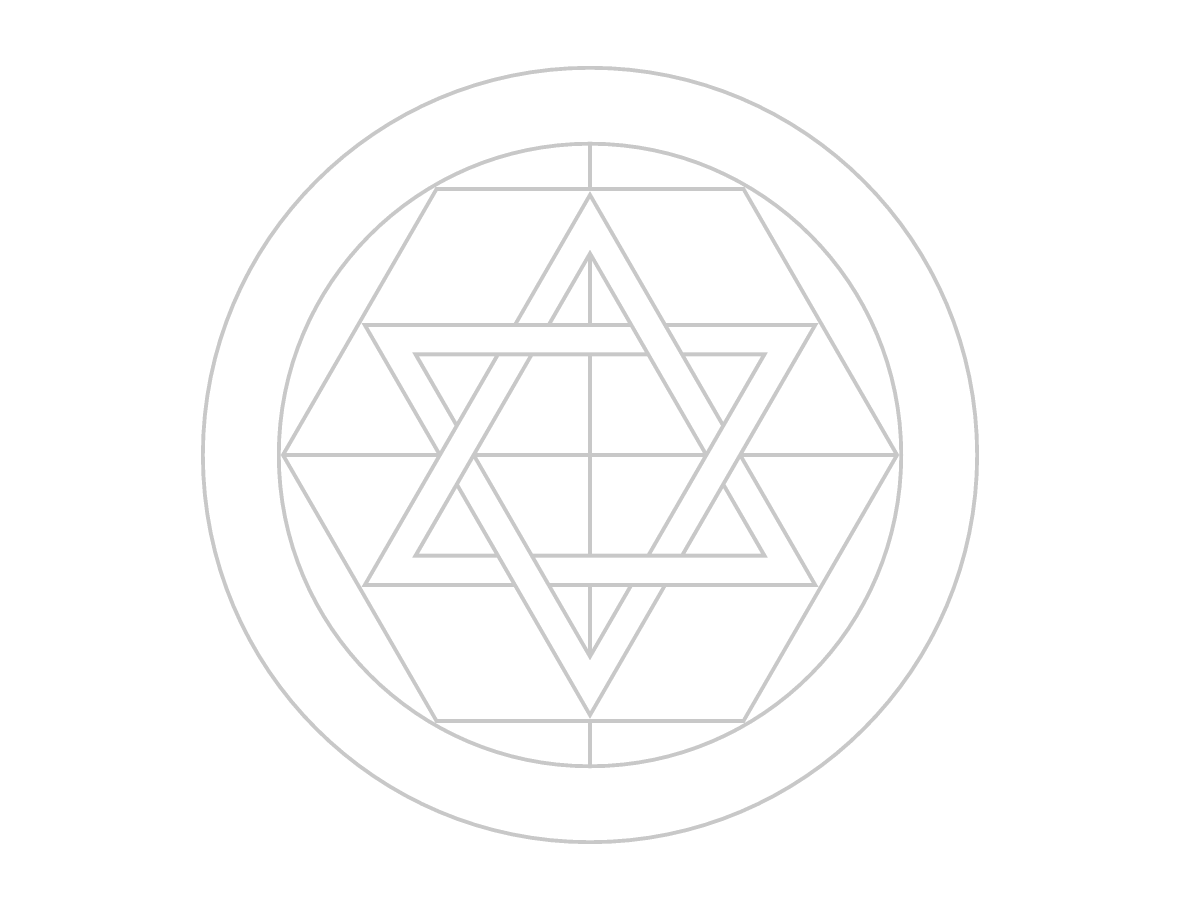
# Paper-space layout 'Layout1' of a CAD drawing. Header units: inches. Extents: x 1.05 to 9.45, y 0.8 to 7.2.
# The model-space entities are those that its viewports show. They can reach past a viewport. Long polylines and large blocks are cut down to what shows.
import ezdxf

# ---------------------------------------------------------------- set-up
doc = ezdxf.new("R2010")
doc.units = ezdxf.units.IN
doc.header["$MEASUREMENT"] = 0
doc.layers.add('black fill', color=7, linetype='Continuous')
doc.layers.add('white triangle', color=7, linetype='Continuous')
doc.layers.get('white triangle').off()

msp = doc.modelspace()

# ---------------------------------------------------------------- hatches: boundary and pattern name
at = {"layer": 'black fill'}
h = msp.add_hatch(color=256, dxfattribs=at)
h.dxf.hatch_style = 1
h.paths.add_polyline_path([(-3.721, 0, 1), (3.721, 0, 1)], flags=0)
h.paths.add_polyline_path([(0.023, 3.675, -0.993729), (0.023, -3.675), (0.023, -3.182), (1.837, -3.182), (3.675, 0), (1.837, 3.182), (0.023, 3.182)], flags=0)
h.paths.add_polyline_path([(-0.023, 3.675), (-0.023, 3.182), (-1.837, 3.182), (-3.675, 0), (-1.837, -3.182), (-0.023, -3.182), (-0.023, -3.675, -0.993729)], flags=0)
h.paths.add_polyline_path([(1.811, 3.136), (3.608, 0.023), (1.824, 0.023), (2.716, 1.568), (0.905, 1.568), (0, 3.136), (-0.905, 1.568), (-2.716, 1.568), (-1.824, 0.023), (-3.608, 0.023), (-1.811, 3.136)], flags=0)
h.paths.add_polyline_path([(0, 3.044), (1.556, 0.348), (1.382, 0.046), (0, 2.44), (-0.504, 1.568), (-0.852, 1.568)], flags=0)
h.paths.add_polyline_path([(0.023, 2.308), (0.45, 1.568), (0.023, 1.568)], flags=0)
h.paths.add_polyline_path([(-0.023, 2.308), (-0.023, 1.568), (-0.45, 1.568)], flags=0)
h.paths.add_polyline_path([(0.477, 1.522), (0.651, 1.22), (-2.114, 1.22), (-1.61, 0.348), (-1.784, 0.046), (-2.636, 1.522)], flags=0)
h.paths.add_polyline_path([(0.932, 1.522), (2.636, 1.522), (1.079, -1.174), (0.731, -1.174), (2.114, 1.22), (1.106, 1.22)], flags=0)
h.paths.add_polyline_path([(0.023, 1.174), (0.678, 1.174), (1.342, 0.023), (0.023, 0.023)], flags=0)
h.paths.add_polyline_path([(-0.023, 1.174), (-0.023, 0.023), (-1.342, 0.023), (-0.678, 1.174)], flags=0)
h.paths.add_polyline_path([(-0.731, 1.174), (-2.114, -1.22), (-1.106, -1.22), (-0.932, -1.522), (-2.636, -1.522), (-1.079, 1.174)], flags=0)
h.paths.add_polyline_path([(1.133, 1.174), (2.033, 1.174), (1.583, 0.394)], flags=0)
h.paths.add_polyline_path([(-1.133, 1.174), (-1.583, 0.394), (-2.033, 1.174)], flags=0)
h.paths.add_polyline_path([(0.023, -0.023), (1.342, -0.023), (0.678, -1.174), (0.023, -1.174)], flags=0)
h.paths.add_polyline_path([(-0.023, -0.023), (-0.023, -1.174), (-0.678, -1.174), (-1.342, -0.023)], flags=0)
h.paths.add_polyline_path([(-1.382, -0.046), (0, -2.44), (0.504, -1.568), (0.852, -1.568), (0, -3.044), (-1.556, -0.348)], flags=0)
h.paths.add_polyline_path([(1.824, -0.023), (3.608, -0.023), (1.811, -3.136), (-1.811, -3.136), (-3.608, -0.023), (-1.824, -0.023), (-2.716, -1.568), (-0.905, -1.568), (0, -3.136), (0.905, -1.568), (2.716, -1.568)], flags=0)
h.paths.add_polyline_path([(1.784, -0.046), (2.636, -1.522), (-0.477, -1.522), (-0.651, -1.22), (2.114, -1.22), (1.61, -0.348)], flags=0)
h.paths.add_polyline_path([(1.583, -0.394), (2.033, -1.174), (1.133, -1.174)], flags=0)
h.paths.add_polyline_path([(-1.583, -0.394), (-1.133, -1.174), (-2.033, -1.174)], flags=0)
h.paths.add_polyline_path([(0.023, -1.568), (0.45, -1.568), (0.023, -2.308)], flags=0)
h.paths.add_polyline_path([(-0.023, -1.568), (-0.023, -2.308), (-0.45, -1.568)], flags=0)
h.paths.add_polyline_path([(-4.623, 0, 1), (4.623, 0, 1)])
h.paths.add_polyline_path([(4.577, 0, -1), (-4.577, 0, -1)], flags=16)
h.paths.add_polyline_path([(3.721, 0, -1), (-3.721, 0, -1)], flags=0)
h = msp.add_hatch(color=256, dxfattribs=at)
h.dxf.hatch_style = 1
h.paths.add_polyline_path([(-3.721, 0, 1), (3.721, 0, 1)])
h.paths.add_polyline_path([(-0.023, 3.182), (-1.837, 3.182), (-3.675, 0), (-1.837, -3.182), (-0.023, -3.182), (-0.023, -3.675, -0.993729), (-0.023, 3.675)], flags=16)
h.paths.add_polyline_path([(0.023, 3.675, -0.993729), (0.023, -3.675), (0.023, -3.182), (1.837, -3.182), (3.675, 0), (1.837, 3.182), (0.023, 3.182)], flags=16)
h.paths.add_polyline_path([(1.811, 3.136), (3.608, 0.023), (1.824, 0.023), (2.716, 1.568), (0.905, 1.568), (0, 3.136), (-0.905, 1.568), (-2.716, 1.568), (-1.824, 0.023), (-3.608, 0.023), (-1.811, 3.136)], flags=16)
h.paths.add_polyline_path([(0, 3.044), (1.556, 0.348), (1.382, 0.046), (0, 2.44), (-0.504, 1.568), (-0.852, 1.568)], flags=16)
h.paths.add_polyline_path([(-0.023, 2.308), (-0.023, 1.568), (-0.45, 1.568)], flags=16)
h.paths.add_polyline_path([(0.023, 2.308), (0.45, 1.568), (0.023, 1.568)], flags=16)
h.paths.add_polyline_path([(0.477, 1.522), (0.651, 1.22), (-2.114, 1.22), (-1.61, 0.348), (-1.784, 0.046), (-2.636, 1.522)], flags=16)
h.paths.add_polyline_path([(0.932, 1.522), (2.636, 1.522), (1.079, -1.174), (0.731, -1.174), (2.114, 1.22), (1.106, 1.22)], flags=16)
h.paths.add_polyline_path([(-0.023, 1.174), (-0.023, 0.023), (-1.342, 0.023), (-0.678, 1.174)], flags=16)
h.paths.add_polyline_path([(0.023, 1.174), (0.678, 1.174), (1.342, 0.023), (0.023, 0.023)], flags=16)
h.paths.add_polyline_path([(-0.731, 1.174), (-2.114, -1.22), (-1.106, -1.22), (-0.932, -1.522), (-2.636, -1.522), (-1.079, 1.174)], flags=16)
h.paths.add_polyline_path([(-1.133, 1.174), (-1.583, 0.394), (-2.033, 1.174)], flags=16)
h.paths.add_polyline_path([(1.133, 1.174), (2.033, 1.174), (1.583, 0.394)], flags=16)
h.paths.add_polyline_path([(-0.023, -0.023), (-0.023, -1.174), (-0.678, -1.174), (-1.342, -0.023)], flags=16)
h.paths.add_polyline_path([(0.023, -0.023), (1.342, -0.023), (0.678, -1.174), (0.023, -1.174)], flags=16)
h.paths.add_polyline_path([(-1.382, -0.046), (0, -2.44), (0.504, -1.568), (0.852, -1.568), (0, -3.044), (-1.556, -0.348)], flags=16)
h.paths.add_polyline_path([(-1.824, -0.023), (-2.716, -1.568), (-0.905, -1.568), (0, -3.136), (0.905, -1.568), (2.716, -1.568), (1.824, -0.023), (3.608, -0.023), (1.811, -3.136), (-1.811, -3.136), (-3.608, -0.023)], flags=16)
h.paths.add_polyline_path([(1.784, -0.046), (2.636, -1.522), (-0.477, -1.522), (-0.651, -1.22), (2.114, -1.22), (1.61, -0.348)], flags=16)
h.paths.add_polyline_path([(-1.583, -0.394), (-1.133, -1.174), (-2.033, -1.174)], flags=16)
h.paths.add_polyline_path([(1.583, -0.394), (2.033, -1.174), (1.133, -1.174)], flags=16)
h.paths.add_polyline_path([(-0.023, -1.568), (-0.023, -2.308), (-0.45, -1.568)], flags=16)
h.paths.add_polyline_path([(0.023, -1.568), (0.45, -1.568), (0.023, -2.308)], flags=16)

psp = doc.layouts.get("Layout1")

# ---------------------------------------------------------------- viewports
at = {"layer": 'white triangle'}
psp.add_viewport(center=(5.25, 4), size=(8.4, 6.4), view_center_point=(-0.0001, -0.0001), view_height=10.271384, dxfattribs=at)

doc.saveas('drawing.dxf')
